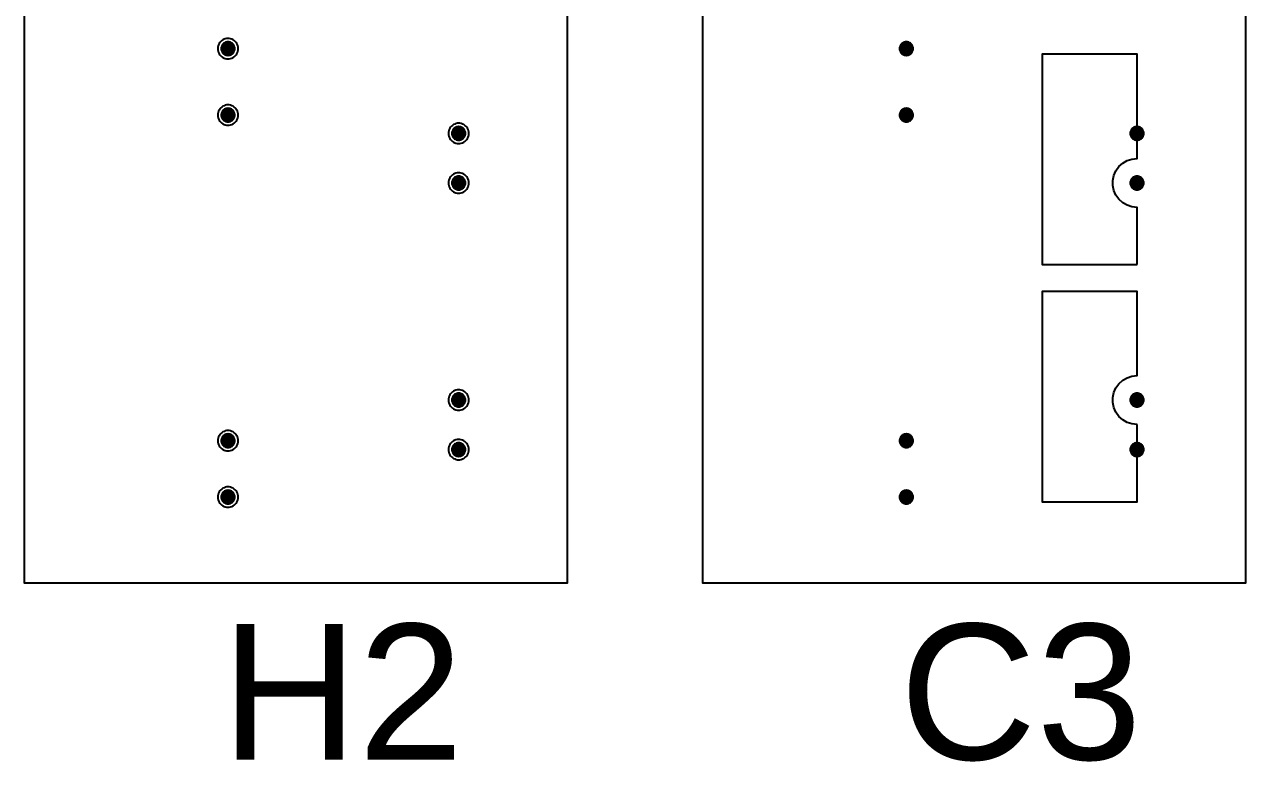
# Model space of a CAD drawing. Extents: x -2 to 177, y -6 to 16.
# Drawn here: x 63 to 72, y -5.81 to -0.38 of the extents above; entities that cross this region are included whole.
import ezdxf

# ---------------------------------------------------------------- set-up
doc = ezdxf.new("R2010")
doc.units = 0
doc.layers.get('0').update_dxf_attribs({"color": 255, "linetype": 'continuous'})
for name, color, linetype in [('C3', 43, 'continuous'), ('H2', 161, 'continuous'), ('Outline', 1, 'continuous'), ('V2', 103, 'continuous')]:
    doc.layers.add(name, color=color, linetype=linetype)
doc.styles.get("Standard").update_dxf_attribs({"font": 'ARIAL.TTF'})

msp = doc.modelspace()

# ---------------------------------------------------------------- linework, layer by layer
at = {"layer": 'C3'}
for points in [[(69.55, -0.56), (69.5496, -0.5535), (69.5483, -0.5471), (69.5462, -0.5409), (69.5433, -0.535), (69.5397, -0.5296), (69.5354, -0.5246), (69.5304, -0.5203), (69.525, -0.5167), (69.5191, -0.5138), (69.5129, -0.5117), (69.5065, -0.5104), (69.5, -0.51), (69.4935, -0.5104), (69.4871, -0.5117), (69.4809, -0.5138), (69.475, -0.5167), (69.4696, -0.5203), (69.4646, -0.5246), (69.4603, -0.5296), (69.4567, -0.535), (69.4538, -0.5409), (69.4517, -0.5471), (69.4504, -0.5535), (69.45, -0.56), (69.4504, -0.5665), (69.4517, -0.5729), (69.4538, -0.5791), (69.4567, -0.585), (69.4603, -0.5904), (69.4646, -0.5954), (69.4696, -0.5997), (69.475, -0.6033), (69.4809, -0.6062), (69.4871, -0.6083), (69.4935, -0.6096), (69.5, -0.61), (69.5065, -0.6096), (69.5129, -0.6083), (69.5191, -0.6062), (69.525, -0.6033), (69.5304, -0.5997), (69.5354, -0.5954), (69.5397, -0.5904), (69.5433, -0.585), (69.5462, -0.5791), (69.5483, -0.5729), (69.5496, -0.5665), (69.55, -0.56)], [(71.2, -2.15), (71.2, -1.73), (71.1626, -1.7261), (71.1268, -1.7144), (71.0942, -1.6956), (71.0662, -1.6704), (71.0441, -1.64), (71.0288, -1.6056), (71.021, -1.5688), (71.021, -1.5312), (71.0288, -1.4944), (71.0441, -1.46), (71.0662, -1.4296), (71.0942, -1.4044), (71.1268, -1.3856), (71.1626, -1.3739), (71.2, -1.37), (71.2, -1.235), (71.2191, -1.2312), (71.2354, -1.2204), (71.2462, -1.2041), (71.25, -1.185), (71.2462, -1.1659), (71.2354, -1.1496), (71.2191, -1.1388), (71.2, -1.135), (71.2, -0.6), (70.5, -0.6), (70.5, -2.15), (71.2, -2.15)], [(69.55, -1.05), (69.5496, -1.0435), (69.5483, -1.0371), (69.5462, -1.0309), (69.5433, -1.025), (69.5397, -1.0196), (69.5354, -1.0146), (69.5304, -1.0103), (69.525, -1.0067), (69.5191, -1.0038), (69.5129, -1.0017), (69.5065, -1.0004), (69.5, -1), (69.4935, -1.0004), (69.4871, -1.0017), (69.4809, -1.0038), (69.475, -1.0067), (69.4696, -1.0103), (69.4646, -1.0146), (69.4603, -1.0196), (69.4567, -1.025), (69.4538, -1.0309), (69.4517, -1.0371), (69.4504, -1.0435), (69.45, -1.05), (69.4504, -1.0565), (69.4517, -1.0629), (69.4538, -1.0691), (69.4567, -1.075), (69.4603, -1.0804), (69.4646, -1.0854), (69.4696, -1.0897), (69.475, -1.0933), (69.4809, -1.0962), (69.4871, -1.0983), (69.4935, -1.0996), (69.5, -1.1), (69.5065, -1.0996), (69.5129, -1.0983), (69.5191, -1.0962), (69.525, -1.0933), (69.5304, -1.0897), (69.5354, -1.0854), (69.5397, -1.0804), (69.5433, -1.075), (69.5462, -1.0691), (69.5483, -1.0629), (69.5496, -1.0565), (69.55, -1.05)], [(71.25, -1.55), (71.2496, -1.5435), (71.2483, -1.5371), (71.2462, -1.5309), (71.2433, -1.525), (71.2397, -1.5196), (71.2354, -1.5146), (71.2304, -1.5103), (71.225, -1.5067), (71.2191, -1.5038), (71.2129, -1.5017), (71.2065, -1.5004), (71.2, -1.5), (71.1935, -1.5004), (71.1871, -1.5017), (71.1809, -1.5038), (71.175, -1.5067), (71.1696, -1.5103), (71.1646, -1.5146), (71.1603, -1.5196), (71.1567, -1.525), (71.1538, -1.5309), (71.1517, -1.5371), (71.1504, -1.5435), (71.15, -1.55), (71.1504, -1.5565), (71.1517, -1.5629), (71.1538, -1.5691), (71.1567, -1.575), (71.1603, -1.5804), (71.1646, -1.5854), (71.1696, -1.5897), (71.175, -1.5933), (71.1809, -1.5962), (71.1871, -1.5983), (71.1935, -1.5996), (71.2, -1.6), (71.2065, -1.5996), (71.2129, -1.5983), (71.2191, -1.5962), (71.225, -1.5933), (71.2304, -1.5897), (71.2354, -1.5854), (71.2397, -1.5804), (71.2433, -1.575), (71.2462, -1.5691), (71.2483, -1.5629), (71.2496, -1.5565), (71.25, -1.55)], [(71.2, -3.33), (71.1626, -3.3261), (71.1268, -3.3144), (71.0942, -3.2956), (71.0662, -3.2704), (71.0441, -3.24), (71.0288, -3.2056), (71.021, -3.1688), (71.021, -3.1312), (71.0288, -3.0944), (71.0441, -3.06), (71.0662, -3.0296), (71.0942, -3.0044), (71.1268, -2.9856), (71.1626, -2.9739), (71.2, -2.97), (71.2, -2.35), (70.5, -2.35), (70.5, -3.9), (71.2, -3.9), (71.2, -3.565), (71.2191, -3.5612), (71.2354, -3.5504), (71.2462, -3.5341), (71.25, -3.515), (71.2462, -3.4959), (71.2354, -3.4796), (71.2191, -3.4688), (71.2, -3.465), (71.2, -3.33)], [(71.25, -3.15), (71.2496, -3.1435), (71.2483, -3.1371), (71.2462, -3.1309), (71.2433, -3.125), (71.2397, -3.1196), (71.2354, -3.1146), (71.2304, -3.1103), (71.225, -3.1067), (71.2191, -3.1038), (71.2129, -3.1017), (71.2065, -3.1004), (71.2, -3.1), (71.1935, -3.1004), (71.1871, -3.1017), (71.1809, -3.1038), (71.175, -3.1067), (71.1696, -3.1103), (71.1646, -3.1146), (71.1603, -3.1196), (71.1567, -3.125), (71.1538, -3.1309), (71.1517, -3.1371), (71.1504, -3.1435), (71.15, -3.15), (71.1504, -3.1565), (71.1517, -3.1629), (71.1538, -3.1691), (71.1567, -3.175), (71.1603, -3.1804), (71.1646, -3.1854), (71.1696, -3.1897), (71.175, -3.1933), (71.1809, -3.1962), (71.1871, -3.1983), (71.1935, -3.1996), (71.2, -3.2), (71.2065, -3.1996), (71.2129, -3.1983), (71.2191, -3.1962), (71.225, -3.1933), (71.2304, -3.1897), (71.2354, -3.1854), (71.2397, -3.1804), (71.2433, -3.175), (71.2462, -3.1691), (71.2483, -3.1629), (71.2496, -3.1565), (71.25, -3.15)], [(69.55, -3.45), (69.5496, -3.4435), (69.5483, -3.4371), (69.5462, -3.4309), (69.5433, -3.425), (69.5397, -3.4196), (69.5354, -3.4146), (69.5304, -3.4103), (69.525, -3.4067), (69.5191, -3.4038), (69.5129, -3.4017), (69.5065, -3.4004), (69.5, -3.4), (69.4935, -3.4004), (69.4871, -3.4017), (69.4809, -3.4038), (69.475, -3.4067), (69.4696, -3.4103), (69.4646, -3.4146), (69.4603, -3.4196), (69.4567, -3.425), (69.4538, -3.4309), (69.4517, -3.4371), (69.4504, -3.4435), (69.45, -3.45), (69.4504, -3.4565), (69.4517, -3.4629), (69.4538, -3.4691), (69.4567, -3.475), (69.4603, -3.4804), (69.4646, -3.4854), (69.4696, -3.4897), (69.475, -3.4933), (69.4809, -3.4962), (69.4871, -3.4983), (69.4935, -3.4996), (69.5, -3.5), (69.5065, -3.4996), (69.5129, -3.4983), (69.5191, -3.4962), (69.525, -3.4933), (69.5304, -3.4897), (69.5354, -3.4854), (69.5397, -3.4804), (69.5433, -3.475), (69.5462, -3.4691), (69.5483, -3.4629), (69.5496, -3.4565), (69.55, -3.45)], [(69.55, -3.865), (69.5496, -3.8585), (69.5483, -3.8521), (69.5462, -3.8459), (69.5433, -3.84), (69.5397, -3.8346), (69.5354, -3.8296), (69.5304, -3.8253), (69.525, -3.8217), (69.5191, -3.8188), (69.5129, -3.8167), (69.5065, -3.8154), (69.5, -3.815), (69.4935, -3.8154), (69.4871, -3.8167), (69.4809, -3.8188), (69.475, -3.8217), (69.4696, -3.8253), (69.4646, -3.8296), (69.4603, -3.8346), (69.4567, -3.84), (69.4538, -3.8459), (69.4517, -3.8521), (69.4504, -3.8585), (69.45, -3.865), (69.4504, -3.8715), (69.4517, -3.8779), (69.4538, -3.8841), (69.4567, -3.89), (69.4603, -3.8954), (69.4646, -3.9004), (69.4696, -3.9047), (69.475, -3.9083), (69.4809, -3.9112), (69.4871, -3.9133), (69.4935, -3.9146), (69.5, -3.915), (69.5065, -3.9146), (69.5129, -3.9133), (69.5191, -3.9112), (69.525, -3.9083), (69.5304, -3.9047), (69.5354, -3.9004), (69.5397, -3.8954), (69.5433, -3.89), (69.5462, -3.8841), (69.5483, -3.8779), (69.5496, -3.8715), (69.55, -3.865)]]:
    msp.add_lwpolyline(points, close=True, dxfattribs=at)
at = {"layer": 'H2'}
for points in [[(64.575, -0.56), (64.5744, -0.5502), (64.5724, -0.5406), (64.5693, -0.5313), (64.565, -0.5225), (64.5595, -0.5143), (64.553, -0.507), (64.5457, -0.5005), (64.5375, -0.495), (64.5287, -0.4907), (64.5194, -0.4876), (64.5098, -0.4856), (64.5, -0.485), (64.4902, -0.4856), (64.4806, -0.4876), (64.4713, -0.4907), (64.4625, -0.495), (64.4543, -0.5005), (64.447, -0.507), (64.4405, -0.5143), (64.435, -0.5225), (64.4307, -0.5313), (64.4276, -0.5406), (64.4256, -0.5502), (64.425, -0.56), (64.4256, -0.5698), (64.4276, -0.5794), (64.4307, -0.5887), (64.435, -0.5975), (64.4405, -0.6057), (64.447, -0.613), (64.4543, -0.6195), (64.4625, -0.625), (64.4713, -0.6293), (64.4806, -0.6324), (64.4902, -0.6344), (64.5, -0.635), (64.5098, -0.6344), (64.5194, -0.6324), (64.5287, -0.6293), (64.5375, -0.625), (64.5457, -0.6195), (64.553, -0.613), (64.5595, -0.6057), (64.565, -0.5975), (64.5693, -0.5887), (64.5724, -0.5794), (64.5744, -0.5698), (64.575, -0.56)], [(64.575, -1.05), (64.5744, -1.0402), (64.5724, -1.0306), (64.5693, -1.0213), (64.565, -1.0125), (64.5595, -1.0043), (64.553, -0.997), (64.5457, -0.9905), (64.5375, -0.985), (64.5287, -0.9807), (64.5194, -0.9776), (64.5098, -0.9756), (64.5, -0.975), (64.4902, -0.9756), (64.4806, -0.9776), (64.4713, -0.9807), (64.4625, -0.985), (64.4543, -0.9905), (64.447, -0.997), (64.4405, -1.0043), (64.435, -1.0125), (64.4307, -1.0213), (64.4276, -1.0306), (64.4256, -1.0402), (64.425, -1.05), (64.4256, -1.0598), (64.4276, -1.0694), (64.4307, -1.0787), (64.435, -1.0875), (64.4405, -1.0957), (64.447, -1.103), (64.4543, -1.1095), (64.4625, -1.115), (64.4713, -1.1193), (64.4806, -1.1224), (64.4902, -1.1244), (64.5, -1.125), (64.5098, -1.1244), (64.5194, -1.1224), (64.5287, -1.1193), (64.5375, -1.115), (64.5457, -1.1095), (64.553, -1.103), (64.5595, -1.0957), (64.565, -1.0875), (64.5693, -1.0787), (64.5724, -1.0694), (64.5744, -1.0598), (64.575, -1.05)], [(66.275, -1.185), (66.2744, -1.1752), (66.2724, -1.1656), (66.2693, -1.1563), (66.265, -1.1475), (66.2595, -1.1393), (66.253, -1.132), (66.2457, -1.1255), (66.2375, -1.12), (66.2287, -1.1157), (66.2194, -1.1126), (66.2098, -1.1106), (66.2, -1.11), (66.1902, -1.1106), (66.1806, -1.1126), (66.1713, -1.1157), (66.1625, -1.12), (66.1543, -1.1255), (66.147, -1.132), (66.1405, -1.1393), (66.135, -1.1475), (66.1307, -1.1563), (66.1276, -1.1656), (66.1256, -1.1752), (66.125, -1.185), (66.1256, -1.1948), (66.1276, -1.2044), (66.1307, -1.2137), (66.135, -1.2225), (66.1405, -1.2307), (66.147, -1.238), (66.1543, -1.2445), (66.1625, -1.25), (66.1713, -1.2543), (66.1806, -1.2574), (66.1902, -1.2594), (66.2, -1.26), (66.2098, -1.2594), (66.2194, -1.2574), (66.2287, -1.2543), (66.2375, -1.25), (66.2457, -1.2445), (66.253, -1.238), (66.2595, -1.2307), (66.265, -1.2225), (66.2693, -1.2137), (66.2724, -1.2044), (66.2744, -1.1948), (66.275, -1.185)], [(66.275, -1.55), (66.2744, -1.5402), (66.2724, -1.5306), (66.2693, -1.5213), (66.265, -1.5125), (66.2595, -1.5043), (66.253, -1.497), (66.2457, -1.4905), (66.2375, -1.485), (66.2287, -1.4807), (66.2194, -1.4776), (66.2098, -1.4756), (66.2, -1.475), (66.1902, -1.4756), (66.1806, -1.4776), (66.1713, -1.4807), (66.1625, -1.485), (66.1543, -1.4905), (66.147, -1.497), (66.1405, -1.5043), (66.135, -1.5125), (66.1307, -1.5213), (66.1276, -1.5306), (66.1256, -1.5402), (66.125, -1.55), (66.1256, -1.5598), (66.1276, -1.5694), (66.1307, -1.5787), (66.135, -1.5875), (66.1405, -1.5957), (66.147, -1.603), (66.1543, -1.6095), (66.1625, -1.615), (66.1713, -1.6193), (66.1806, -1.6224), (66.1902, -1.6244), (66.2, -1.625), (66.2098, -1.6244), (66.2194, -1.6224), (66.2287, -1.6193), (66.2375, -1.615), (66.2457, -1.6095), (66.253, -1.603), (66.2595, -1.5957), (66.265, -1.5875), (66.2693, -1.5787), (66.2724, -1.5694), (66.2744, -1.5598), (66.275, -1.55)], [(66.275, -3.15), (66.2744, -3.1402), (66.2724, -3.1306), (66.2693, -3.1213), (66.265, -3.1125), (66.2595, -3.1043), (66.253, -3.097), (66.2457, -3.0905), (66.2375, -3.085), (66.2287, -3.0807), (66.2194, -3.0776), (66.2098, -3.0756), (66.2, -3.075), (66.1902, -3.0756), (66.1806, -3.0776), (66.1713, -3.0807), (66.1625, -3.085), (66.1543, -3.0905), (66.147, -3.097), (66.1405, -3.1043), (66.135, -3.1125), (66.1307, -3.1213), (66.1276, -3.1306), (66.1256, -3.1402), (66.125, -3.15), (66.1256, -3.1598), (66.1276, -3.1694), (66.1307, -3.1787), (66.135, -3.1875), (66.1405, -3.1957), (66.147, -3.203), (66.1543, -3.2095), (66.1625, -3.215), (66.1713, -3.2193), (66.1806, -3.2224), (66.1902, -3.2244), (66.2, -3.225), (66.2098, -3.2244), (66.2194, -3.2224), (66.2287, -3.2193), (66.2375, -3.215), (66.2457, -3.2095), (66.253, -3.203), (66.2595, -3.1957), (66.265, -3.1875), (66.2693, -3.1787), (66.2724, -3.1694), (66.2744, -3.1598), (66.275, -3.15)], [(64.575, -3.45), (64.5744, -3.4402), (64.5724, -3.4306), (64.5693, -3.4213), (64.565, -3.4125), (64.5595, -3.4043), (64.553, -3.397), (64.5457, -3.3905), (64.5375, -3.385), (64.5287, -3.3807), (64.5194, -3.3776), (64.5098, -3.3756), (64.5, -3.375), (64.4902, -3.3756), (64.4806, -3.3776), (64.4713, -3.3807), (64.4625, -3.385), (64.4543, -3.3905), (64.447, -3.397), (64.4405, -3.4043), (64.435, -3.4125), (64.4307, -3.4213), (64.4276, -3.4306), (64.4256, -3.4402), (64.425, -3.45), (64.4256, -3.4598), (64.4276, -3.4694), (64.4307, -3.4787), (64.435, -3.4875), (64.4405, -3.4957), (64.447, -3.503), (64.4543, -3.5095), (64.4625, -3.515), (64.4713, -3.5193), (64.4806, -3.5224), (64.4902, -3.5244), (64.5, -3.525), (64.5098, -3.5244), (64.5194, -3.5224), (64.5287, -3.5193), (64.5375, -3.515), (64.5457, -3.5095), (64.553, -3.503), (64.5595, -3.4957), (64.565, -3.4875), (64.5693, -3.4787), (64.5724, -3.4694), (64.5744, -3.4598), (64.575, -3.45)], [(66.275, -3.515), (66.2744, -3.5052), (66.2724, -3.4956), (66.2693, -3.4863), (66.265, -3.4775), (66.2595, -3.4693), (66.253, -3.462), (66.2457, -3.4555), (66.2375, -3.45), (66.2287, -3.4457), (66.2194, -3.4426), (66.2098, -3.4406), (66.2, -3.44), (66.1902, -3.4406), (66.1806, -3.4426), (66.1713, -3.4457), (66.1625, -3.45), (66.1543, -3.4555), (66.147, -3.462), (66.1405, -3.4693), (66.135, -3.4775), (66.1307, -3.4863), (66.1276, -3.4956), (66.1256, -3.5052), (66.125, -3.515), (66.1256, -3.5248), (66.1276, -3.5344), (66.1307, -3.5437), (66.135, -3.5525), (66.1405, -3.5607), (66.147, -3.568), (66.1543, -3.5745), (66.1625, -3.58), (66.1713, -3.5843), (66.1806, -3.5874), (66.1902, -3.5894), (66.2, -3.59), (66.2098, -3.5894), (66.2194, -3.5874), (66.2287, -3.5843), (66.2375, -3.58), (66.2457, -3.5745), (66.253, -3.568), (66.2595, -3.5607), (66.265, -3.5525), (66.2693, -3.5437), (66.2724, -3.5344), (66.2744, -3.5248), (66.275, -3.515)], [(64.575, -3.865), (64.5744, -3.8552), (64.5724, -3.8456), (64.5693, -3.8363), (64.565, -3.8275), (64.5595, -3.8193), (64.553, -3.812), (64.5457, -3.8055), (64.5375, -3.8), (64.5287, -3.7957), (64.5194, -3.7926), (64.5098, -3.7906), (64.5, -3.79), (64.4902, -3.7906), (64.4806, -3.7926), (64.4713, -3.7957), (64.4625, -3.8), (64.4543, -3.8055), (64.447, -3.812), (64.4405, -3.8193), (64.435, -3.8275), (64.4307, -3.8363), (64.4276, -3.8456), (64.4256, -3.8552), (64.425, -3.865), (64.4256, -3.8748), (64.4276, -3.8844), (64.4307, -3.8937), (64.435, -3.9025), (64.4405, -3.9107), (64.447, -3.918), (64.4543, -3.9245), (64.4625, -3.93), (64.4713, -3.9343), (64.4806, -3.9374), (64.4902, -3.9394), (64.5, -3.94), (64.5098, -3.9394), (64.5194, -3.9374), (64.5287, -3.9343), (64.5375, -3.93), (64.5457, -3.9245), (64.553, -3.918), (64.5595, -3.9107), (64.565, -3.9025), (64.5693, -3.8937), (64.5724, -3.8844), (64.5744, -3.8748), (64.575, -3.865)]]:
    msp.add_lwpolyline(points, close=True, dxfattribs=at)
at = {"layer": 'Outline'}
for points in [[(67, 4.5), (67, -4.5), (63, -4.5), (63, 4.5)], [(72, 4.5), (72, -4.5), (68, -4.5), (68, 4.5)]]:
    msp.add_lwpolyline(points, close=True, dxfattribs=at)
at = {"layer": 'V2'}
for points in [[(64.55, -0.56), (64.5496, -0.5535), (64.5483, -0.5471), (64.5462, -0.5409), (64.5433, -0.535), (64.5397, -0.5296), (64.5354, -0.5246), (64.5304, -0.5203), (64.525, -0.5167), (64.5191, -0.5138), (64.5129, -0.5117), (64.5065, -0.5104), (64.5, -0.51), (64.4935, -0.5104), (64.4871, -0.5117), (64.4809, -0.5138), (64.475, -0.5167), (64.4696, -0.5203), (64.4646, -0.5246), (64.4603, -0.5296), (64.4567, -0.535), (64.4538, -0.5409), (64.4517, -0.5471), (64.4504, -0.5535), (64.45, -0.56), (64.4504, -0.5665), (64.4517, -0.5729), (64.4538, -0.5791), (64.4567, -0.585), (64.4603, -0.5904), (64.4646, -0.5954), (64.4696, -0.5997), (64.475, -0.6033), (64.4809, -0.6062), (64.4871, -0.6083), (64.4935, -0.6096), (64.5, -0.61), (64.5065, -0.6096), (64.5129, -0.6083), (64.5191, -0.6062), (64.525, -0.6033), (64.5304, -0.5997), (64.5354, -0.5954), (64.5397, -0.5904), (64.5433, -0.585), (64.5462, -0.5791), (64.5483, -0.5729), (64.5496, -0.5665), (64.55, -0.56)], [(69.55, -0.56), (69.5496, -0.5535), (69.5483, -0.5471), (69.5462, -0.5409), (69.5433, -0.535), (69.5397, -0.5296), (69.5354, -0.5246), (69.5304, -0.5203), (69.525, -0.5167), (69.5191, -0.5138), (69.5129, -0.5117), (69.5065, -0.5104), (69.5, -0.51), (69.4935, -0.5104), (69.4871, -0.5117), (69.4809, -0.5138), (69.475, -0.5167), (69.4696, -0.5203), (69.4646, -0.5246), (69.4603, -0.5296), (69.4567, -0.535), (69.4538, -0.5409), (69.4517, -0.5471), (69.4504, -0.5535), (69.45, -0.56), (69.4504, -0.5665), (69.4517, -0.5729), (69.4538, -0.5791), (69.4567, -0.585), (69.4603, -0.5904), (69.4646, -0.5954), (69.4696, -0.5997), (69.475, -0.6033), (69.4809, -0.6062), (69.4871, -0.6083), (69.4935, -0.6096), (69.5, -0.61), (69.5065, -0.6096), (69.5129, -0.6083), (69.5191, -0.6062), (69.525, -0.6033), (69.5304, -0.5997), (69.5354, -0.5954), (69.5397, -0.5904), (69.5433, -0.585), (69.5462, -0.5791), (69.5483, -0.5729), (69.5496, -0.5665), (69.55, -0.56)], [(64.55, -1.05), (64.5496, -1.0435), (64.5483, -1.0371), (64.5462, -1.0309), (64.5433, -1.025), (64.5397, -1.0196), (64.5354, -1.0146), (64.5304, -1.0103), (64.525, -1.0067), (64.5191, -1.0038), (64.5129, -1.0017), (64.5065, -1.0004), (64.5, -1), (64.4935, -1.0004), (64.4871, -1.0017), (64.4809, -1.0038), (64.475, -1.0067), (64.4696, -1.0103), (64.4646, -1.0146), (64.4603, -1.0196), (64.4567, -1.025), (64.4538, -1.0309), (64.4517, -1.0371), (64.4504, -1.0435), (64.45, -1.05), (64.4504, -1.0565), (64.4517, -1.0629), (64.4538, -1.0691), (64.4567, -1.075), (64.4603, -1.0804), (64.4646, -1.0854), (64.4696, -1.0897), (64.475, -1.0933), (64.4809, -1.0962), (64.4871, -1.0983), (64.4935, -1.0996), (64.5, -1.1), (64.5065, -1.0996), (64.5129, -1.0983), (64.5191, -1.0962), (64.525, -1.0933), (64.5304, -1.0897), (64.5354, -1.0854), (64.5397, -1.0804), (64.5433, -1.075), (64.5462, -1.0691), (64.5483, -1.0629), (64.5496, -1.0565), (64.55, -1.05)], [(69.55, -1.05), (69.5496, -1.0435), (69.5483, -1.0371), (69.5462, -1.0309), (69.5433, -1.025), (69.5397, -1.0196), (69.5354, -1.0146), (69.5304, -1.0103), (69.525, -1.0067), (69.5191, -1.0038), (69.5129, -1.0017), (69.5065, -1.0004), (69.5, -1), (69.4935, -1.0004), (69.4871, -1.0017), (69.4809, -1.0038), (69.475, -1.0067), (69.4696, -1.0103), (69.4646, -1.0146), (69.4603, -1.0196), (69.4567, -1.025), (69.4538, -1.0309), (69.4517, -1.0371), (69.4504, -1.0435), (69.45, -1.05), (69.4504, -1.0565), (69.4517, -1.0629), (69.4538, -1.0691), (69.4567, -1.075), (69.4603, -1.0804), (69.4646, -1.0854), (69.4696, -1.0897), (69.475, -1.0933), (69.4809, -1.0962), (69.4871, -1.0983), (69.4935, -1.0996), (69.5, -1.1), (69.5065, -1.0996), (69.5129, -1.0983), (69.5191, -1.0962), (69.525, -1.0933), (69.5304, -1.0897), (69.5354, -1.0854), (69.5397, -1.0804), (69.5433, -1.075), (69.5462, -1.0691), (69.5483, -1.0629), (69.5496, -1.0565), (69.55, -1.05)], [(66.25, -1.185), (66.2496, -1.1785), (66.2483, -1.1721), (66.2462, -1.1659), (66.2433, -1.16), (66.2397, -1.1546), (66.2354, -1.1496), (66.2304, -1.1453), (66.225, -1.1417), (66.2191, -1.1388), (66.2129, -1.1367), (66.2065, -1.1354), (66.2, -1.135), (66.1935, -1.1354), (66.1871, -1.1367), (66.1809, -1.1388), (66.175, -1.1417), (66.1696, -1.1453), (66.1646, -1.1496), (66.1603, -1.1546), (66.1567, -1.16), (66.1538, -1.1659), (66.1517, -1.1721), (66.1504, -1.1785), (66.15, -1.185), (66.1504, -1.1915), (66.1517, -1.1979), (66.1538, -1.2041), (66.1567, -1.21), (66.1603, -1.2154), (66.1646, -1.2204), (66.1696, -1.2247), (66.175, -1.2283), (66.1809, -1.2312), (66.1871, -1.2333), (66.1935, -1.2346), (66.2, -1.235), (66.2065, -1.2346), (66.2129, -1.2333), (66.2191, -1.2312), (66.225, -1.2283), (66.2304, -1.2247), (66.2354, -1.2204), (66.2397, -1.2154), (66.2433, -1.21), (66.2462, -1.2041), (66.2483, -1.1979), (66.2496, -1.1915), (66.25, -1.185)], [(71.25, -1.185), (71.2496, -1.1785), (71.2483, -1.1721), (71.2462, -1.1659), (71.2433, -1.16), (71.2397, -1.1546), (71.2354, -1.1496), (71.2304, -1.1453), (71.225, -1.1417), (71.2191, -1.1388), (71.2129, -1.1367), (71.2065, -1.1354), (71.2, -1.135), (71.1935, -1.1354), (71.1871, -1.1367), (71.1809, -1.1388), (71.175, -1.1417), (71.1696, -1.1453), (71.1646, -1.1496), (71.1603, -1.1546), (71.1567, -1.16), (71.1538, -1.1659), (71.1517, -1.1721), (71.1504, -1.1785), (71.15, -1.185), (71.1504, -1.1915), (71.1517, -1.1979), (71.1538, -1.2041), (71.1567, -1.21), (71.1603, -1.2154), (71.1646, -1.2204), (71.1696, -1.2247), (71.175, -1.2283), (71.1809, -1.2312), (71.1871, -1.2333), (71.1935, -1.2346), (71.2, -1.235), (71.2065, -1.2346), (71.2129, -1.2333), (71.2191, -1.2312), (71.225, -1.2283), (71.2304, -1.2247), (71.2354, -1.2204), (71.2397, -1.2154), (71.2433, -1.21), (71.2462, -1.2041), (71.2483, -1.1979), (71.2496, -1.1915), (71.25, -1.185)], [(66.25, -1.55), (66.2496, -1.5435), (66.2483, -1.5371), (66.2462, -1.5309), (66.2433, -1.525), (66.2397, -1.5196), (66.2354, -1.5146), (66.2304, -1.5103), (66.225, -1.5067), (66.2191, -1.5038), (66.2129, -1.5017), (66.2065, -1.5004), (66.2, -1.5), (66.1935, -1.5004), (66.1871, -1.5017), (66.1809, -1.5038), (66.175, -1.5067), (66.1696, -1.5103), (66.1646, -1.5146), (66.1603, -1.5196), (66.1567, -1.525), (66.1538, -1.5309), (66.1517, -1.5371), (66.1504, -1.5435), (66.15, -1.55), (66.1504, -1.5565), (66.1517, -1.5629), (66.1538, -1.5691), (66.1567, -1.575), (66.1603, -1.5804), (66.1646, -1.5854), (66.1696, -1.5897), (66.175, -1.5933), (66.1809, -1.5962), (66.1871, -1.5983), (66.1935, -1.5996), (66.2, -1.6), (66.2065, -1.5996), (66.2129, -1.5983), (66.2191, -1.5962), (66.225, -1.5933), (66.2304, -1.5897), (66.2354, -1.5854), (66.2397, -1.5804), (66.2433, -1.575), (66.2462, -1.5691), (66.2483, -1.5629), (66.2496, -1.5565), (66.25, -1.55)], [(71.25, -1.55), (71.2496, -1.5435), (71.2483, -1.5371), (71.2462, -1.5309), (71.2433, -1.525), (71.2397, -1.5196), (71.2354, -1.5146), (71.2304, -1.5103), (71.225, -1.5067), (71.2191, -1.5038), (71.2129, -1.5017), (71.2065, -1.5004), (71.2, -1.5), (71.1935, -1.5004), (71.1871, -1.5017), (71.1809, -1.5038), (71.175, -1.5067), (71.1696, -1.5103), (71.1646, -1.5146), (71.1603, -1.5196), (71.1567, -1.525), (71.1538, -1.5309), (71.1517, -1.5371), (71.1504, -1.5435), (71.15, -1.55), (71.1504, -1.5565), (71.1517, -1.5629), (71.1538, -1.5691), (71.1567, -1.575), (71.1603, -1.5804), (71.1646, -1.5854), (71.1696, -1.5897), (71.175, -1.5933), (71.1809, -1.5962), (71.1871, -1.5983), (71.1935, -1.5996), (71.2, -1.6), (71.2065, -1.5996), (71.2129, -1.5983), (71.2191, -1.5962), (71.225, -1.5933), (71.2304, -1.5897), (71.2354, -1.5854), (71.2397, -1.5804), (71.2433, -1.575), (71.2462, -1.5691), (71.2483, -1.5629), (71.2496, -1.5565), (71.25, -1.55)], [(66.25, -3.15), (66.2496, -3.1435), (66.2483, -3.1371), (66.2462, -3.1309), (66.2433, -3.125), (66.2397, -3.1196), (66.2354, -3.1146), (66.2304, -3.1103), (66.225, -3.1067), (66.2191, -3.1038), (66.2129, -3.1017), (66.2065, -3.1004), (66.2, -3.1), (66.1935, -3.1004), (66.1871, -3.1017), (66.1809, -3.1038), (66.175, -3.1067), (66.1696, -3.1103), (66.1646, -3.1146), (66.1603, -3.1196), (66.1567, -3.125), (66.1538, -3.1309), (66.1517, -3.1371), (66.1504, -3.1435), (66.15, -3.15), (66.1504, -3.1565), (66.1517, -3.1629), (66.1538, -3.1691), (66.1567, -3.175), (66.1603, -3.1804), (66.1646, -3.1854), (66.1696, -3.1897), (66.175, -3.1933), (66.1809, -3.1962), (66.1871, -3.1983), (66.1935, -3.1996), (66.2, -3.2), (66.2065, -3.1996), (66.2129, -3.1983), (66.2191, -3.1962), (66.225, -3.1933), (66.2304, -3.1897), (66.2354, -3.1854), (66.2397, -3.1804), (66.2433, -3.175), (66.2462, -3.1691), (66.2483, -3.1629), (66.2496, -3.1565), (66.25, -3.15)], [(71.25, -3.15), (71.2496, -3.1435), (71.2483, -3.1371), (71.2462, -3.1309), (71.2433, -3.125), (71.2397, -3.1196), (71.2354, -3.1146), (71.2304, -3.1103), (71.225, -3.1067), (71.2191, -3.1038), (71.2129, -3.1017), (71.2065, -3.1004), (71.2, -3.1), (71.1935, -3.1004), (71.1871, -3.1017), (71.1809, -3.1038), (71.175, -3.1067), (71.1696, -3.1103), (71.1646, -3.1146), (71.1603, -3.1196), (71.1567, -3.125), (71.1538, -3.1309), (71.1517, -3.1371), (71.1504, -3.1435), (71.15, -3.15), (71.1504, -3.1565), (71.1517, -3.1629), (71.1538, -3.1691), (71.1567, -3.175), (71.1603, -3.1804), (71.1646, -3.1854), (71.1696, -3.1897), (71.175, -3.1933), (71.1809, -3.1962), (71.1871, -3.1983), (71.1935, -3.1996), (71.2, -3.2), (71.2065, -3.1996), (71.2129, -3.1983), (71.2191, -3.1962), (71.225, -3.1933), (71.2304, -3.1897), (71.2354, -3.1854), (71.2397, -3.1804), (71.2433, -3.175), (71.2462, -3.1691), (71.2483, -3.1629), (71.2496, -3.1565), (71.25, -3.15)], [(64.55, -3.45), (64.5496, -3.4435), (64.5483, -3.4371), (64.5462, -3.4309), (64.5433, -3.425), (64.5397, -3.4196), (64.5354, -3.4146), (64.5304, -3.4103), (64.525, -3.4067), (64.5191, -3.4038), (64.5129, -3.4017), (64.5065, -3.4004), (64.5, -3.4), (64.4935, -3.4004), (64.4871, -3.4017), (64.4809, -3.4038), (64.475, -3.4067), (64.4696, -3.4103), (64.4646, -3.4146), (64.4603, -3.4196), (64.4567, -3.425), (64.4538, -3.4309), (64.4517, -3.4371), (64.4504, -3.4435), (64.45, -3.45), (64.4504, -3.4565), (64.4517, -3.4629), (64.4538, -3.4691), (64.4567, -3.475), (64.4603, -3.4804), (64.4646, -3.4854), (64.4696, -3.4897), (64.475, -3.4933), (64.4809, -3.4962), (64.4871, -3.4983), (64.4935, -3.4996), (64.5, -3.5), (64.5065, -3.4996), (64.5129, -3.4983), (64.5191, -3.4962), (64.525, -3.4933), (64.5304, -3.4897), (64.5354, -3.4854), (64.5397, -3.4804), (64.5433, -3.475), (64.5462, -3.4691), (64.5483, -3.4629), (64.5496, -3.4565), (64.55, -3.45)], [(69.55, -3.45), (69.5496, -3.4435), (69.5483, -3.4371), (69.5462, -3.4309), (69.5433, -3.425), (69.5397, -3.4196), (69.5354, -3.4146), (69.5304, -3.4103), (69.525, -3.4067), (69.5191, -3.4038), (69.5129, -3.4017), (69.5065, -3.4004), (69.5, -3.4), (69.4935, -3.4004), (69.4871, -3.4017), (69.4809, -3.4038), (69.475, -3.4067), (69.4696, -3.4103), (69.4646, -3.4146), (69.4603, -3.4196), (69.4567, -3.425), (69.4538, -3.4309), (69.4517, -3.4371), (69.4504, -3.4435), (69.45, -3.45), (69.4504, -3.4565), (69.4517, -3.4629), (69.4538, -3.4691), (69.4567, -3.475), (69.4603, -3.4804), (69.4646, -3.4854), (69.4696, -3.4897), (69.475, -3.4933), (69.4809, -3.4962), (69.4871, -3.4983), (69.4935, -3.4996), (69.5, -3.5), (69.5065, -3.4996), (69.5129, -3.4983), (69.5191, -3.4962), (69.525, -3.4933), (69.5304, -3.4897), (69.5354, -3.4854), (69.5397, -3.4804), (69.5433, -3.475), (69.5462, -3.4691), (69.5483, -3.4629), (69.5496, -3.4565), (69.55, -3.45)], [(66.25, -3.515), (66.2496, -3.5085), (66.2483, -3.5021), (66.2462, -3.4959), (66.2433, -3.49), (66.2397, -3.4846), (66.2354, -3.4796), (66.2304, -3.4753), (66.225, -3.4717), (66.2191, -3.4688), (66.2129, -3.4667), (66.2065, -3.4654), (66.2, -3.465), (66.1935, -3.4654), (66.1871, -3.4667), (66.1809, -3.4688), (66.175, -3.4717), (66.1696, -3.4753), (66.1646, -3.4796), (66.1603, -3.4846), (66.1567, -3.49), (66.1538, -3.4959), (66.1517, -3.5021), (66.1504, -3.5085), (66.15, -3.515), (66.1504, -3.5215), (66.1517, -3.5279), (66.1538, -3.5341), (66.1567, -3.54), (66.1603, -3.5454), (66.1646, -3.5504), (66.1696, -3.5547), (66.175, -3.5583), (66.1809, -3.5612), (66.1871, -3.5633), (66.1935, -3.5646), (66.2, -3.565), (66.2065, -3.5646), (66.2129, -3.5633), (66.2191, -3.5612), (66.225, -3.5583), (66.2304, -3.5547), (66.2354, -3.5504), (66.2397, -3.5454), (66.2433, -3.54), (66.2462, -3.5341), (66.2483, -3.5279), (66.2496, -3.5215), (66.25, -3.515)], [(71.25, -3.515), (71.2496, -3.5085), (71.2483, -3.5021), (71.2462, -3.4959), (71.2433, -3.49), (71.2397, -3.4846), (71.2354, -3.4796), (71.2304, -3.4753), (71.225, -3.4717), (71.2191, -3.4688), (71.2129, -3.4667), (71.2065, -3.4654), (71.2, -3.465), (71.1935, -3.4654), (71.1871, -3.4667), (71.1809, -3.4688), (71.175, -3.4717), (71.1696, -3.4753), (71.1646, -3.4796), (71.1603, -3.4846), (71.1567, -3.49), (71.1538, -3.4959), (71.1517, -3.5021), (71.1504, -3.5085), (71.15, -3.515), (71.1504, -3.5215), (71.1517, -3.5279), (71.1538, -3.5341), (71.1567, -3.54), (71.1603, -3.5454), (71.1646, -3.5504), (71.1696, -3.5547), (71.175, -3.5583), (71.1809, -3.5612), (71.1871, -3.5633), (71.1935, -3.5646), (71.2, -3.565), (71.2065, -3.5646), (71.2129, -3.5633), (71.2191, -3.5612), (71.225, -3.5583), (71.2304, -3.5547), (71.2354, -3.5504), (71.2397, -3.5454), (71.2433, -3.54), (71.2462, -3.5341), (71.2483, -3.5279), (71.2496, -3.5215), (71.25, -3.515)], [(64.55, -3.865), (64.5496, -3.8585), (64.5483, -3.8521), (64.5462, -3.8459), (64.5433, -3.84), (64.5397, -3.8346), (64.5354, -3.8296), (64.5304, -3.8253), (64.525, -3.8217), (64.5191, -3.8188), (64.5129, -3.8167), (64.5065, -3.8154), (64.5, -3.815), (64.4935, -3.8154), (64.4871, -3.8167), (64.4809, -3.8188), (64.475, -3.8217), (64.4696, -3.8253), (64.4646, -3.8296), (64.4603, -3.8346), (64.4567, -3.84), (64.4538, -3.8459), (64.4517, -3.8521), (64.4504, -3.8585), (64.45, -3.865), (64.4504, -3.8715), (64.4517, -3.8779), (64.4538, -3.8841), (64.4567, -3.89), (64.4603, -3.8954), (64.4646, -3.9004), (64.4696, -3.9047), (64.475, -3.9083), (64.4809, -3.9112), (64.4871, -3.9133), (64.4935, -3.9146), (64.5, -3.915), (64.5065, -3.9146), (64.5129, -3.9133), (64.5191, -3.9112), (64.525, -3.9083), (64.5304, -3.9047), (64.5354, -3.9004), (64.5397, -3.8954), (64.5433, -3.89), (64.5462, -3.8841), (64.5483, -3.8779), (64.5496, -3.8715), (64.55, -3.865)], [(69.55, -3.865), (69.5496, -3.8585), (69.5483, -3.8521), (69.5462, -3.8459), (69.5433, -3.84), (69.5397, -3.8346), (69.5354, -3.8296), (69.5304, -3.8253), (69.525, -3.8217), (69.5191, -3.8188), (69.5129, -3.8167), (69.5065, -3.8154), (69.5, -3.815), (69.4935, -3.8154), (69.4871, -3.8167), (69.4809, -3.8188), (69.475, -3.8217), (69.4696, -3.8253), (69.4646, -3.8296), (69.4603, -3.8346), (69.4567, -3.84), (69.4538, -3.8459), (69.4517, -3.8521), (69.4504, -3.8585), (69.45, -3.865), (69.4504, -3.8715), (69.4517, -3.8779), (69.4538, -3.8841), (69.4567, -3.89), (69.4603, -3.8954), (69.4646, -3.9004), (69.4696, -3.9047), (69.475, -3.9083), (69.4809, -3.9112), (69.4871, -3.9133), (69.4935, -3.9146), (69.5, -3.915), (69.5065, -3.9146), (69.5129, -3.9133), (69.5191, -3.9112), (69.525, -3.9083), (69.5304, -3.9047), (69.5354, -3.9004), (69.5397, -3.8954), (69.5433, -3.89), (69.5462, -3.8841), (69.5483, -3.8779), (69.5496, -3.8715), (69.55, -3.865)]]:
    msp.add_lwpolyline(points, close=True, dxfattribs=at)
for points in [[(64.4646, -0.5246), (64.4538, -0.5409), (64.5, -0.56)], [(64.4809, -0.5138), (64.4646, -0.5246), (64.5, -0.56)], [(64.5, -0.51), (64.4809, -0.5138), (64.5, -0.56)], [(64.5191, -0.5138), (64.5, -0.51), (64.5, -0.56)], [(64.5354, -0.5246), (64.5191, -0.5138), (64.5, -0.56)], [(64.5462, -0.5409), (64.5354, -0.5246), (64.5, -0.56)], [(69.4646, -0.5246), (69.4538, -0.5409), (69.5, -0.56)], [(69.4809, -0.5138), (69.4646, -0.5246), (69.5, -0.56)], [(69.5, -0.51), (69.4809, -0.5138), (69.5, -0.56)], [(69.5191, -0.5138), (69.5, -0.51), (69.5, -0.56)], [(69.5354, -0.5246), (69.5191, -0.5138), (69.5, -0.56)], [(69.5462, -0.5409), (69.5354, -0.5246), (69.5, -0.56)], [(64.4538, -0.5409), (64.45, -0.56), (64.5, -0.56)], [(64.45, -0.56), (64.4538, -0.5791), (64.5, -0.56)], [(64.4538, -0.5791), (64.4646, -0.5954), (64.5, -0.56)], [(64.4646, -0.5954), (64.4809, -0.6062), (64.5, -0.56)], [(64.4809, -0.6062), (64.5, -0.61), (64.5, -0.56)], [(64.55, -0.56), (64.5462, -0.5409), (64.5, -0.56)], [(64.5, -0.61), (64.5191, -0.6062), (64.5, -0.56)], [(64.5191, -0.6062), (64.5354, -0.5954), (64.5, -0.56)], [(64.5354, -0.5954), (64.5462, -0.5791), (64.5, -0.56)], [(64.5462, -0.5791), (64.55, -0.56), (64.5, -0.56)], [(69.4538, -0.5409), (69.45, -0.56), (69.5, -0.56)], [(69.45, -0.56), (69.4538, -0.5791), (69.5, -0.56)], [(69.4538, -0.5791), (69.4646, -0.5954), (69.5, -0.56)], [(69.4646, -0.5954), (69.4809, -0.6062), (69.5, -0.56)], [(69.4809, -0.6062), (69.5, -0.61), (69.5, -0.56)], [(69.55, -0.56), (69.5462, -0.5409), (69.5, -0.56)], [(69.5, -0.61), (69.5191, -0.6062), (69.5, -0.56)], [(69.5191, -0.6062), (69.5354, -0.5954), (69.5, -0.56)], [(69.5354, -0.5954), (69.5462, -0.5791), (69.5, -0.56)], [(69.5462, -0.5791), (69.55, -0.56), (69.5, -0.56)], [(64.4538, -1.0309), (64.45, -1.05), (64.5, -1.05)], [(64.45, -1.05), (64.4538, -1.0691), (64.5, -1.05)], [(64.4646, -1.0146), (64.4538, -1.0309), (64.5, -1.05)], [(64.4538, -1.0691), (64.4646, -1.0854), (64.5, -1.05)], [(64.4809, -1.0038), (64.4646, -1.0146), (64.5, -1.05)], [(64.4646, -1.0854), (64.4809, -1.0962), (64.5, -1.05)], [(64.5, -1), (64.4809, -1.0038), (64.5, -1.05)], [(64.4809, -1.0962), (64.5, -1.1), (64.5, -1.05)], [(64.5191, -1.0038), (64.5, -1), (64.5, -1.05)], [(64.5354, -1.0146), (64.5191, -1.0038), (64.5, -1.05)], [(64.5462, -1.0309), (64.5354, -1.0146), (64.5, -1.05)], [(64.55, -1.05), (64.5462, -1.0309), (64.5, -1.05)], [(64.5, -1.1), (64.5191, -1.0962), (64.5, -1.05)], [(64.5191, -1.0962), (64.5354, -1.0854), (64.5, -1.05)], [(64.5354, -1.0854), (64.5462, -1.0691), (64.5, -1.05)], [(64.5462, -1.0691), (64.55, -1.05), (64.5, -1.05)], [(69.4538, -1.0309), (69.45, -1.05), (69.5, -1.05)], [(69.45, -1.05), (69.4538, -1.0691), (69.5, -1.05)], [(69.4646, -1.0146), (69.4538, -1.0309), (69.5, -1.05)], [(69.4538, -1.0691), (69.4646, -1.0854), (69.5, -1.05)], [(69.4809, -1.0038), (69.4646, -1.0146), (69.5, -1.05)], [(69.4646, -1.0854), (69.4809, -1.0962), (69.5, -1.05)], [(69.5, -1), (69.4809, -1.0038), (69.5, -1.05)], [(69.4809, -1.0962), (69.5, -1.1), (69.5, -1.05)], [(69.5191, -1.0038), (69.5, -1), (69.5, -1.05)], [(69.5354, -1.0146), (69.5191, -1.0038), (69.5, -1.05)], [(69.5462, -1.0309), (69.5354, -1.0146), (69.5, -1.05)], [(69.55, -1.05), (69.5462, -1.0309), (69.5, -1.05)], [(69.5, -1.1), (69.5191, -1.0962), (69.5, -1.05)], [(69.5191, -1.0962), (69.5354, -1.0854), (69.5, -1.05)], [(69.5354, -1.0854), (69.5462, -1.0691), (69.5, -1.05)], [(69.5462, -1.0691), (69.55, -1.05), (69.5, -1.05)], [(66.1538, -1.1659), (66.15, -1.185), (66.2, -1.185)], [(66.1646, -1.1496), (66.1538, -1.1659), (66.2, -1.185)], [(66.1809, -1.1388), (66.1646, -1.1496), (66.2, -1.185)], [(66.2, -1.135), (66.1809, -1.1388), (66.2, -1.185)], [(66.2191, -1.1388), (66.2, -1.135), (66.2, -1.185)], [(66.2354, -1.1496), (66.2191, -1.1388), (66.2, -1.185)], [(66.2462, -1.1659), (66.2354, -1.1496), (66.2, -1.185)], [(66.25, -1.185), (66.2462, -1.1659), (66.2, -1.185)], [(71.1538, -1.1659), (71.15, -1.185), (71.2, -1.185)], [(71.1646, -1.1496), (71.1538, -1.1659), (71.2, -1.185)], [(71.1809, -1.1388), (71.1646, -1.1496), (71.2, -1.185)], [(71.2, -1.135), (71.1809, -1.1388), (71.2, -1.185)], [(71.2191, -1.1388), (71.2, -1.135), (71.2, -1.185)], [(71.2354, -1.1496), (71.2191, -1.1388), (71.2, -1.185)], [(71.2462, -1.1659), (71.2354, -1.1496), (71.2, -1.185)], [(71.25, -1.185), (71.2462, -1.1659), (71.2, -1.185)], [(66.15, -1.185), (66.1538, -1.2041), (66.2, -1.185)], [(66.1538, -1.2041), (66.1646, -1.2204), (66.2, -1.185)], [(66.1646, -1.2204), (66.1809, -1.2312), (66.2, -1.185)], [(66.1809, -1.2312), (66.2, -1.235), (66.2, -1.185)], [(66.2, -1.235), (66.2191, -1.2312), (66.2, -1.185)], [(66.2191, -1.2312), (66.2354, -1.2204), (66.2, -1.185)], [(66.2354, -1.2204), (66.2462, -1.2041), (66.2, -1.185)], [(66.2462, -1.2041), (66.25, -1.185), (66.2, -1.185)], [(71.15, -1.185), (71.1538, -1.2041), (71.2, -1.185)], [(71.1538, -1.2041), (71.1646, -1.2204), (71.2, -1.185)], [(71.1646, -1.2204), (71.1809, -1.2312), (71.2, -1.185)], [(71.1809, -1.2312), (71.2, -1.235), (71.2, -1.185)], [(71.2, -1.235), (71.2191, -1.2312), (71.2, -1.185)], [(71.2191, -1.2312), (71.2354, -1.2204), (71.2, -1.185)], [(71.2354, -1.2204), (71.2462, -1.2041), (71.2, -1.185)], [(71.2462, -1.2041), (71.25, -1.185), (71.2, -1.185)], [(66.1646, -1.5146), (66.1538, -1.5309), (66.2, -1.55)], [(66.1809, -1.5038), (66.1646, -1.5146), (66.2, -1.55)], [(66.2, -1.5), (66.1809, -1.5038), (66.2, -1.55)], [(66.2191, -1.5038), (66.2, -1.5), (66.2, -1.55)], [(66.2354, -1.5146), (66.2191, -1.5038), (66.2, -1.55)], [(66.2462, -1.5309), (66.2354, -1.5146), (66.2, -1.55)], [(71.1646, -1.5146), (71.1538, -1.5309), (71.2, -1.55)], [(71.1809, -1.5038), (71.1646, -1.5146), (71.2, -1.55)], [(71.2, -1.5), (71.1809, -1.5038), (71.2, -1.55)], [(71.2191, -1.5038), (71.2, -1.5), (71.2, -1.55)], [(71.2354, -1.5146), (71.2191, -1.5038), (71.2, -1.55)], [(71.2462, -1.5309), (71.2354, -1.5146), (71.2, -1.55)], [(66.1538, -1.5309), (66.15, -1.55), (66.2, -1.55)], [(66.15, -1.55), (66.1538, -1.5691), (66.2, -1.55)], [(66.1538, -1.5691), (66.1646, -1.5854), (66.2, -1.55)], [(66.1646, -1.5854), (66.1809, -1.5962), (66.2, -1.55)], [(66.1809, -1.5962), (66.2, -1.6), (66.2, -1.55)], [(66.25, -1.55), (66.2462, -1.5309), (66.2, -1.55)], [(66.2, -1.6), (66.2191, -1.5962), (66.2, -1.55)], [(66.2191, -1.5962), (66.2354, -1.5854), (66.2, -1.55)], [(66.2354, -1.5854), (66.2462, -1.5691), (66.2, -1.55)], [(66.2462, -1.5691), (66.25, -1.55), (66.2, -1.55)], [(71.1538, -1.5309), (71.15, -1.55), (71.2, -1.55)], [(71.15, -1.55), (71.1538, -1.5691), (71.2, -1.55)], [(71.1538, -1.5691), (71.1646, -1.5854), (71.2, -1.55)], [(71.1646, -1.5854), (71.1809, -1.5962), (71.2, -1.55)], [(71.1809, -1.5962), (71.2, -1.6), (71.2, -1.55)], [(71.25, -1.55), (71.2462, -1.5309), (71.2, -1.55)], [(71.2, -1.6), (71.2191, -1.5962), (71.2, -1.55)], [(71.2191, -1.5962), (71.2354, -1.5854), (71.2, -1.55)], [(71.2354, -1.5854), (71.2462, -1.5691), (71.2, -1.55)], [(71.2462, -1.5691), (71.25, -1.55), (71.2, -1.55)], [(66.1538, -3.1309), (66.15, -3.15), (66.2, -3.15)], [(66.1646, -3.1146), (66.1538, -3.1309), (66.2, -3.15)], [(66.1809, -3.1038), (66.1646, -3.1146), (66.2, -3.15)], [(66.2, -3.1), (66.1809, -3.1038), (66.2, -3.15)], [(66.2191, -3.1038), (66.2, -3.1), (66.2, -3.15)], [(66.2354, -3.1146), (66.2191, -3.1038), (66.2, -3.15)], [(66.2462, -3.1309), (66.2354, -3.1146), (66.2, -3.15)], [(66.25, -3.15), (66.2462, -3.1309), (66.2, -3.15)], [(71.1538, -3.1309), (71.15, -3.15), (71.2, -3.15)], [(71.1646, -3.1146), (71.1538, -3.1309), (71.2, -3.15)], [(71.1809, -3.1038), (71.1646, -3.1146), (71.2, -3.15)], [(71.2, -3.1), (71.1809, -3.1038), (71.2, -3.15)], [(71.2191, -3.1038), (71.2, -3.1), (71.2, -3.15)], [(71.2354, -3.1146), (71.2191, -3.1038), (71.2, -3.15)], [(71.2462, -3.1309), (71.2354, -3.1146), (71.2, -3.15)], [(71.25, -3.15), (71.2462, -3.1309), (71.2, -3.15)], [(66.15, -3.15), (66.1538, -3.1691), (66.2, -3.15)], [(66.1538, -3.1691), (66.1646, -3.1854), (66.2, -3.15)], [(66.1646, -3.1854), (66.1809, -3.1962), (66.2, -3.15)], [(66.1809, -3.1962), (66.2, -3.2), (66.2, -3.15)], [(66.2, -3.2), (66.2191, -3.1962), (66.2, -3.15)], [(66.2191, -3.1962), (66.2354, -3.1854), (66.2, -3.15)], [(66.2354, -3.1854), (66.2462, -3.1691), (66.2, -3.15)], [(66.2462, -3.1691), (66.25, -3.15), (66.2, -3.15)], [(71.15, -3.15), (71.1538, -3.1691), (71.2, -3.15)], [(71.1538, -3.1691), (71.1646, -3.1854), (71.2, -3.15)], [(71.1646, -3.1854), (71.1809, -3.1962), (71.2, -3.15)], [(71.1809, -3.1962), (71.2, -3.2), (71.2, -3.15)], [(71.2, -3.2), (71.2191, -3.1962), (71.2, -3.15)], [(71.2191, -3.1962), (71.2354, -3.1854), (71.2, -3.15)], [(71.2354, -3.1854), (71.2462, -3.1691), (71.2, -3.15)], [(71.2462, -3.1691), (71.25, -3.15), (71.2, -3.15)], [(64.4646, -3.4146), (64.4538, -3.4309), (64.5, -3.45)], [(64.4809, -3.4038), (64.4646, -3.4146), (64.5, -3.45)], [(64.5, -3.4), (64.4809, -3.4038), (64.5, -3.45)], [(64.5191, -3.4038), (64.5, -3.4), (64.5, -3.45)], [(64.5354, -3.4146), (64.5191, -3.4038), (64.5, -3.45)], [(64.5462, -3.4309), (64.5354, -3.4146), (64.5, -3.45)], [(69.4646, -3.4146), (69.4538, -3.4309), (69.5, -3.45)], [(69.4809, -3.4038), (69.4646, -3.4146), (69.5, -3.45)], [(69.5, -3.4), (69.4809, -3.4038), (69.5, -3.45)], [(69.5191, -3.4038), (69.5, -3.4), (69.5, -3.45)], [(69.5354, -3.4146), (69.5191, -3.4038), (69.5, -3.45)], [(69.5462, -3.4309), (69.5354, -3.4146), (69.5, -3.45)], [(64.4538, -3.4309), (64.45, -3.45), (64.5, -3.45)], [(64.45, -3.45), (64.4538, -3.4691), (64.5, -3.45)], [(64.4538, -3.4691), (64.4646, -3.4854), (64.5, -3.45)], [(64.4646, -3.4854), (64.4809, -3.4962), (64.5, -3.45)], [(64.4809, -3.4962), (64.5, -3.5), (64.5, -3.45)], [(64.55, -3.45), (64.5462, -3.4309), (64.5, -3.45)], [(64.5, -3.5), (64.5191, -3.4962), (64.5, -3.45)], [(64.5191, -3.4962), (64.5354, -3.4854), (64.5, -3.45)], [(64.5354, -3.4854), (64.5462, -3.4691), (64.5, -3.45)], [(64.5462, -3.4691), (64.55, -3.45), (64.5, -3.45)], [(66.1538, -3.4959), (66.15, -3.515), (66.2, -3.515)], [(66.1646, -3.4796), (66.1538, -3.4959), (66.2, -3.515)], [(66.1809, -3.4688), (66.1646, -3.4796), (66.2, -3.515)], [(66.2, -3.465), (66.1809, -3.4688), (66.2, -3.515)], [(66.2191, -3.4688), (66.2, -3.465), (66.2, -3.515)], [(66.2354, -3.4796), (66.2191, -3.4688), (66.2, -3.515)], [(66.2462, -3.4959), (66.2354, -3.4796), (66.2, -3.515)], [(66.25, -3.515), (66.2462, -3.4959), (66.2, -3.515)], [(69.4538, -3.4309), (69.45, -3.45), (69.5, -3.45)], [(69.45, -3.45), (69.4538, -3.4691), (69.5, -3.45)], [(69.4538, -3.4691), (69.4646, -3.4854), (69.5, -3.45)], [(69.4646, -3.4854), (69.4809, -3.4962), (69.5, -3.45)], [(69.4809, -3.4962), (69.5, -3.5), (69.5, -3.45)], [(69.55, -3.45), (69.5462, -3.4309), (69.5, -3.45)], [(69.5, -3.5), (69.5191, -3.4962), (69.5, -3.45)], [(69.5191, -3.4962), (69.5354, -3.4854), (69.5, -3.45)], [(69.5354, -3.4854), (69.5462, -3.4691), (69.5, -3.45)], [(69.5462, -3.4691), (69.55, -3.45), (69.5, -3.45)], [(71.1538, -3.4959), (71.15, -3.515), (71.2, -3.515)], [(71.1646, -3.4796), (71.1538, -3.4959), (71.2, -3.515)], [(71.1809, -3.4688), (71.1646, -3.4796), (71.2, -3.515)], [(71.2, -3.465), (71.1809, -3.4688), (71.2, -3.515)], [(71.2191, -3.4688), (71.2, -3.465), (71.2, -3.515)], [(71.2354, -3.4796), (71.2191, -3.4688), (71.2, -3.515)], [(71.2462, -3.4959), (71.2354, -3.4796), (71.2, -3.515)], [(71.25, -3.515), (71.2462, -3.4959), (71.2, -3.515)], [(66.15, -3.515), (66.1538, -3.5341), (66.2, -3.515)], [(66.1538, -3.5341), (66.1646, -3.5504), (66.2, -3.515)], [(66.1646, -3.5504), (66.1809, -3.5612), (66.2, -3.515)], [(66.1809, -3.5612), (66.2, -3.565), (66.2, -3.515)], [(66.2, -3.565), (66.2191, -3.5612), (66.2, -3.515)], [(66.2191, -3.5612), (66.2354, -3.5504), (66.2, -3.515)], [(66.2354, -3.5504), (66.2462, -3.5341), (66.2, -3.515)], [(66.2462, -3.5341), (66.25, -3.515), (66.2, -3.515)], [(71.15, -3.515), (71.1538, -3.5341), (71.2, -3.515)], [(71.1538, -3.5341), (71.1646, -3.5504), (71.2, -3.515)], [(71.1646, -3.5504), (71.1809, -3.5612), (71.2, -3.515)], [(71.1809, -3.5612), (71.2, -3.565), (71.2, -3.515)], [(71.2, -3.565), (71.2191, -3.5612), (71.2, -3.515)], [(71.2191, -3.5612), (71.2354, -3.5504), (71.2, -3.515)], [(71.2354, -3.5504), (71.2462, -3.5341), (71.2, -3.515)], [(71.2462, -3.5341), (71.25, -3.515), (71.2, -3.515)], [(64.4538, -3.8459), (64.45, -3.865), (64.5, -3.865)], [(64.45, -3.865), (64.4538, -3.8841), (64.5, -3.865)], [(64.4646, -3.8296), (64.4538, -3.8459), (64.5, -3.865)], [(64.4538, -3.8841), (64.4646, -3.9004), (64.5, -3.865)], [(64.4809, -3.8188), (64.4646, -3.8296), (64.5, -3.865)], [(64.4646, -3.9004), (64.4809, -3.9112), (64.5, -3.865)], [(64.5, -3.815), (64.4809, -3.8188), (64.5, -3.865)], [(64.4809, -3.9112), (64.5, -3.915), (64.5, -3.865)], [(64.5191, -3.8188), (64.5, -3.815), (64.5, -3.865)], [(64.5354, -3.8296), (64.5191, -3.8188), (64.5, -3.865)], [(64.5462, -3.8459), (64.5354, -3.8296), (64.5, -3.865)], [(64.55, -3.865), (64.5462, -3.8459), (64.5, -3.865)], [(64.5, -3.915), (64.5191, -3.9112), (64.5, -3.865)], [(64.5191, -3.9112), (64.5354, -3.9004), (64.5, -3.865)], [(64.5354, -3.9004), (64.5462, -3.8841), (64.5, -3.865)], [(64.5462, -3.8841), (64.55, -3.865), (64.5, -3.865)], [(69.4538, -3.8459), (69.45, -3.865), (69.5, -3.865)], [(69.45, -3.865), (69.4538, -3.8841), (69.5, -3.865)], [(69.4646, -3.8296), (69.4538, -3.8459), (69.5, -3.865)], [(69.4538, -3.8841), (69.4646, -3.9004), (69.5, -3.865)], [(69.4809, -3.8188), (69.4646, -3.8296), (69.5, -3.865)], [(69.4646, -3.9004), (69.4809, -3.9112), (69.5, -3.865)], [(69.5, -3.815), (69.4809, -3.8188), (69.5, -3.865)], [(69.4809, -3.9112), (69.5, -3.915), (69.5, -3.865)], [(69.5191, -3.8188), (69.5, -3.815), (69.5, -3.865)], [(69.5354, -3.8296), (69.5191, -3.8188), (69.5, -3.865)], [(69.5462, -3.8459), (69.5354, -3.8296), (69.5, -3.865)], [(69.55, -3.865), (69.5462, -3.8459), (69.5, -3.865)], [(69.5, -3.915), (69.5191, -3.9112), (69.5, -3.865)], [(69.5191, -3.9112), (69.5354, -3.9004), (69.5, -3.865)], [(69.5354, -3.9004), (69.5462, -3.8841), (69.5, -3.865)], [(69.5462, -3.8841), (69.55, -3.865), (69.5, -3.865)]]:
    msp.add_solid(points, dxfattribs=at)

# ---------------------------------------------------------------- texts
for s, p in [('H2', (64.45, -5.8)), ('C3', (69.45, -5.8))]:
    msp.add_text(s, height=1).set_placement(p)

doc.saveas('drawing.dxf')
